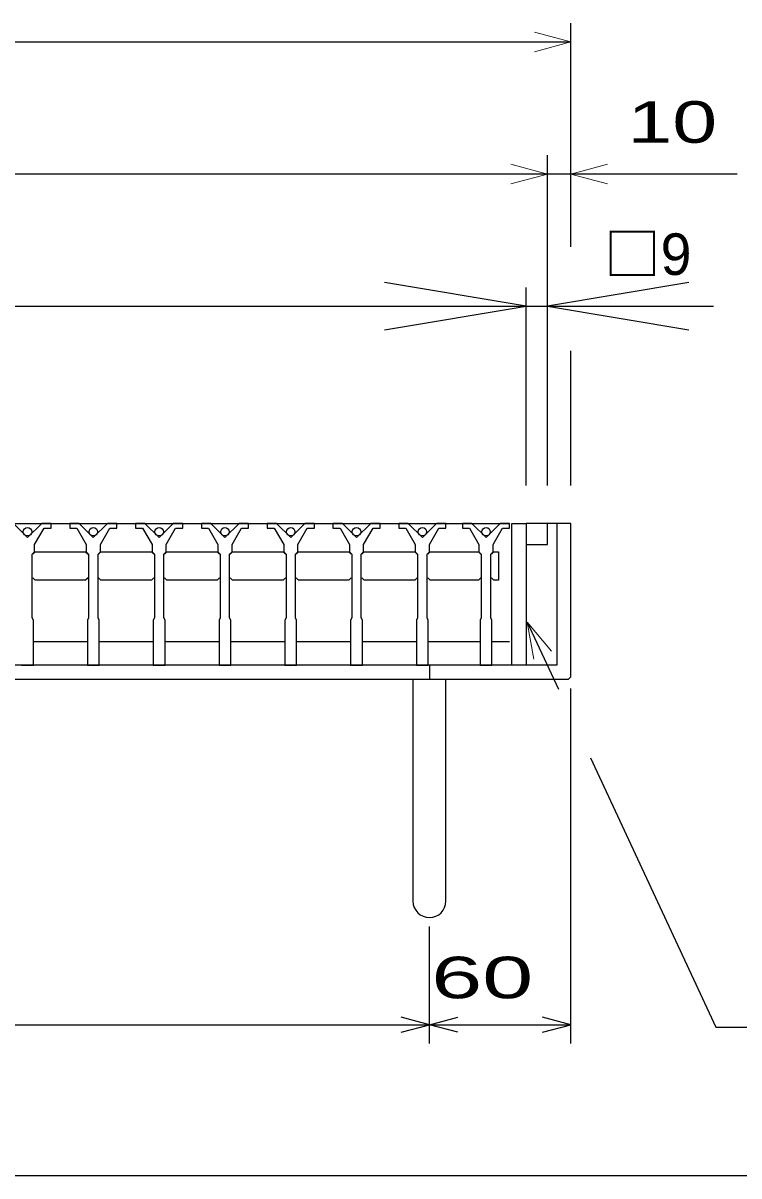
# Model space of a CAD drawing. Units: millimetres, scale not verified. Extents: x -4763 to 1379, y -3371 to 847.
# Drawn here: x -523.6 to -220.1, y -912.8 to -424.3 of the extents above; entities that cross this region are included whole.
import ezdxf
from ezdxf.enums import TextEntityAlignment as Align

# ---------------------------------------------------------------- set-up
doc = ezdxf.new("R2010")
doc.units = ezdxf.units.MM
doc.header["$LTSCALE"] = 8
for name, color, linetype, lineweight in [('0_2', 150, 'Continuous', 25), ('16', 3, 'Continuous', 25), ('17', 3, 'Continuous', 25), ('19', 6, 'Continuous', 25), ('22', 4, 'Continuous', 25)]:
    doc.layers.add(name, color=color, linetype=linetype, lineweight=lineweight)
doc.styles.add('ベクトル', font='')
doc.styles.get('ベクトル').set_extended_font_data('ベクトル')

# ---------------------------------------------------------------- blocks, each defined once
blk = doc.blocks.new('open_arrow')
at = {"color": 0, "linetype": 'Continuous', "lineweight": -2}
blk.add_lwpolyline([(7.5, 1.25), (0, 0), (7.5, -1.25)], dxfattribs=at)

msp = doc.modelspace()

# ---------------------------------------------------------------- linework, layer by layer
at = {"layer": '0_2'}
msp.add_line((1379.2, -912.8), (-1388.8, -912.8), dxfattribs=at)
at = {"layer": '16'}
for p, q in [((-1201.3, -636.312), (-317.3, -636.312)), ((-521.7, -642.312), (-527.7, -636.312)), ((-515.7, -636.312), (-521.7, -642.312)), ((-518.7, -645.312), (-514.7, -638.312)), ((-511.7, -636.312), (-515.7, -636.312)), ((-514.7, -638.312), (-511.7, -638.312)), ((-511.7, -638.312), (-511.7, -636.312)), ((-503.8, -636.312), (-503.8, -638.312)), ((-499.8, -636.312), (-503.8, -636.312)), ((-503.8, -638.312), (-500.8, -638.312)), ((-500.8, -638.312), (-496.8, -645.312)), ((-493.8, -642.312), (-499.8, -636.312)), ((-487.8, -636.312), (-493.8, -642.312)), ((-490.8, -645.312), (-486.8, -638.312)), ((-483.8, -636.312), (-487.8, -636.312)), ((-486.8, -638.312), (-483.8, -638.312)), ((-483.8, -638.312), (-483.8, -636.312)), ((-475.9, -636.312), (-475.9, -638.312)), ((-471.9, -636.312), (-475.9, -636.312)), ((-475.9, -638.312), (-472.9, -638.312)), ((-472.9, -638.312), (-468.9, -645.312)), ((-465.9, -642.312), (-471.9, -636.312)), ((-459.9, -636.312), (-465.9, -642.312)), ((-462.9, -645.312), (-458.9, -638.312)), ((-455.9, -636.312), (-459.9, -636.312)), ((-458.9, -638.312), (-455.9, -638.312)), ((-455.9, -638.312), (-455.9, -636.312)), ((-448, -636.312), (-448, -638.312)), ((-444, -636.312), (-448, -636.312)), ((-448, -638.312), (-445, -638.312)), ((-445, -638.312), (-441, -645.312)), ((-438, -642.312), (-444, -636.312)), ((-432, -636.312), (-438, -642.312)), ((-435, -645.312), (-431, -638.312)), ((-428, -636.312), (-432, -636.312)), ((-431, -638.312), (-428, -638.312)), ((-428, -638.312), (-428, -636.312)), ((-420.1, -636.312), (-420.1, -638.312)), ((-416.1, -636.312), (-420.1, -636.312)), ((-420.1, -638.312), (-417.1, -638.312)), ((-417.1, -638.312), (-413.1, -645.312)), ((-410.1, -642.312), (-416.1, -636.312)), ((-404.1, -636.312), (-410.1, -642.312)), ((-407.1, -645.312), (-403.1, -638.312)), ((-400.1, -636.312), (-404.1, -636.312)), ((-403.1, -638.312), (-400.1, -638.312)), ((-400.1, -638.312), (-400.1, -636.312)), ((-392.2, -636.312), (-392.2, -638.312)), ((-388.2, -636.312), (-392.2, -636.312)), ((-392.2, -638.312), (-389.2, -638.312)), ((-389.2, -638.312), (-385.2, -645.312)), ((-382.2, -642.312), (-388.2, -636.312)), ((-376.2, -636.312), (-382.2, -642.312)), ((-379.2, -645.312), (-375.2, -638.312)), ((-372.2, -636.312), (-376.2, -636.312)), ((-375.2, -638.312), (-372.2, -638.312)), ((-372.2, -638.312), (-372.2, -636.312)), ((-364.3, -636.312), (-364.3, -638.312)), ((-360.3, -636.312), (-364.3, -636.312)), ((-364.3, -638.312), (-361.3, -638.312)), ((-361.3, -638.312), (-357.3, -645.312)), ((-354.3, -642.312), (-360.3, -636.312)), ((-348.3, -636.312), (-354.3, -642.312)), ((-351.3, -645.312), (-347.3, -638.312)), ((-344.3, -636.312), (-348.3, -636.312)), ((-347.3, -638.312), (-344.3, -638.312)), ((-344.3, -638.312), (-344.3, -636.312)), ((-337.3, -636.312), (-337.3, -638.312)), ((-333.3, -636.312), (-337.3, -636.312)), ((-337.3, -638.312), (-334.3, -638.312)), ((-334.3, -638.312), (-330.3, -645.312)), ((-327.3, -642.312), (-333.3, -636.312)), ((-321.3, -636.312), (-327.3, -642.312)), ((-324.3, -645.312), (-320.3, -638.312)), ((-317.3, -636.312), (-321.3, -636.312)), ((-320.3, -638.312), (-317.3, -638.312)), ((-317.3, -638.312), (-317.3, -636.312)), ((-519.7, -649.312), (-518.7, -648.312)), ((-519.7, -676.312), (-519.7, -649.312)), ((-519.45, -649.312), (-518.45, -648.312)), ((-518.7, -648.312), (-518.7, -645.312)), ((-518.45, -648.312), (-497.05, -648.312)), ((-497.05, -648.312), (-496.05, -649.312)), ((-496.8, -645.312), (-496.8, -648.312)), ((-496.8, -648.312), (-495.8, -649.312)), ((-495.8, -649.312), (-495.8, -676.312)), ((-491.8, -649.312), (-490.8, -648.312)), ((-491.8, -676.312), (-491.8, -649.312)), ((-491.55, -649.312), (-490.55, -648.312)), ((-490.8, -648.312), (-490.8, -645.312)), ((-490.55, -648.312), (-469.15, -648.312)), ((-469.15, -648.312), (-468.15, -649.312)), ((-468.9, -645.312), (-468.9, -648.312)), ((-468.9, -648.312), (-467.9, -649.312)), ((-467.9, -649.312), (-467.9, -676.312)), ((-463.9, -649.312), (-462.9, -648.312)), ((-463.9, -676.312), (-463.9, -649.312)), ((-463.65, -649.312), (-462.65, -648.312)), ((-462.9, -648.312), (-462.9, -645.312)), ((-462.65, -648.312), (-441.25, -648.312)), ((-441.25, -648.312), (-440.25, -649.312)), ((-441, -645.312), (-441, -648.312)), ((-441, -648.312), (-440, -649.312)), ((-440, -649.312), (-440, -676.312)), ((-436, -649.312), (-435, -648.312)), ((-436, -676.312), (-436, -649.312)), ((-435.75, -649.312), (-434.75, -648.312)), ((-435, -648.312), (-435, -645.312)), ((-434.75, -648.312), (-413.35, -648.312)), ((-413.35, -648.312), (-412.35, -649.312)), ((-413.1, -645.312), (-413.1, -648.312)), ((-413.1, -648.312), (-412.1, -649.312)), ((-412.1, -649.312), (-412.1, -676.312)), ((-408.1, -649.312), (-407.1, -648.312)), ((-408.1, -676.312), (-408.1, -649.312)), ((-407.85, -649.312), (-406.85, -648.312)), ((-407.1, -648.312), (-407.1, -645.312)), ((-406.85, -648.312), (-385.45, -648.312)), ((-385.45, -648.312), (-384.45, -649.312)), ((-385.2, -645.312), (-385.2, -648.312)), ((-385.2, -648.312), (-384.2, -649.312)), ((-384.2, -649.312), (-384.2, -676.312)), ((-380.2, -649.312), (-379.2, -648.312)), ((-380.2, -676.312), (-380.2, -649.312)), ((-379.95, -649.312), (-378.95, -648.312)), ((-379.2, -648.312), (-379.2, -645.312)), ((-378.95, -648.312), (-357.55, -648.312)), ((-357.55, -648.312), (-356.55, -649.312)), ((-357.3, -645.312), (-357.3, -648.312)), ((-357.3, -648.312), (-356.3, -649.312)), ((-356.3, -649.312), (-356.3, -676.312)), ((-352.3, -649.312), (-351.3, -648.312)), ((-352.3, -676.312), (-352.3, -649.312)), ((-352.05, -649.312), (-351.05, -648.312)), ((-351.3, -648.312), (-351.3, -645.312)), ((-351.05, -648.312), (-330.55, -648.312)), ((-330.55, -648.312), (-329.55, -649.312)), ((-330.3, -645.312), (-330.3, -648.312)), ((-330.3, -648.312), (-329.3, -649.312)), ((-329.3, -649.312), (-329.3, -676.312)), ((-325.3, -649.312), (-324.3, -648.312)), ((-325.3, -676.312), (-325.3, -649.312)), ((-325.05, -649.312), (-324.05, -648.312)), ((-324.3, -648.312), (-324.3, -645.312)), ((-324.05, -648.312), (-322.05, -648.312)), ((-322.05, -648.312), (-322.05, -660.312)), ((-518.45, -660.312), (-519.45, -659.312)), ((-496.05, -659.312), (-497.05, -660.312)), ((-490.55, -660.312), (-491.55, -659.312)), ((-468.15, -659.312), (-469.15, -660.312)), ((-462.65, -660.312), (-463.65, -659.312)), ((-440.25, -659.312), (-441.25, -660.312)), ((-434.75, -660.312), (-435.75, -659.312)), ((-412.35, -659.312), (-413.35, -660.312)), ((-406.85, -660.312), (-407.85, -659.312)), ((-384.45, -659.312), (-385.45, -660.312)), ((-378.95, -660.312), (-379.95, -659.312)), ((-356.55, -659.312), (-357.55, -660.312)), ((-351.05, -660.312), (-352.05, -659.312)), ((-329.55, -659.312), (-330.55, -660.312)), ((-324.05, -660.312), (-325.05, -659.312)), ((-497.05, -660.312), (-518.45, -660.312)), ((-469.15, -660.312), (-490.55, -660.312)), ((-441.25, -660.312), (-462.65, -660.312)), ((-413.35, -660.312), (-434.75, -660.312)), ((-385.45, -660.312), (-406.85, -660.312)), ((-357.55, -660.312), (-378.95, -660.312)), ((-330.55, -660.312), (-351.05, -660.312)), ((-322.05, -660.312), (-324.05, -660.312)), ((-519.2, -677.312), (-519.7, -676.312)), ((-519.2, -696.312), (-519.2, -677.312)), ((-495.8, -676.312), (-496.3, -677.312)), ((-496.3, -677.312), (-496.3, -696.312)), ((-491.3, -677.312), (-491.8, -676.312)), ((-491.3, -696.312), (-491.3, -677.312)), ((-467.9, -676.312), (-468.4, -677.312)), ((-468.4, -677.312), (-468.4, -696.312)), ((-463.4, -677.312), (-463.9, -676.312)), ((-463.4, -696.312), (-463.4, -677.312)), ((-440, -676.312), (-440.5, -677.312)), ((-440.5, -677.312), (-440.5, -696.312)), ((-435.5, -677.312), (-436, -676.312)), ((-435.5, -696.312), (-435.5, -677.312)), ((-412.1, -676.312), (-412.6, -677.312)), ((-412.6, -677.312), (-412.6, -696.312)), ((-407.6, -677.312), (-408.1, -676.312)), ((-407.6, -696.312), (-407.6, -677.312)), ((-384.2, -676.312), (-384.7, -677.312)), ((-384.7, -677.312), (-384.7, -696.312)), ((-379.7, -677.312), (-380.2, -676.312)), ((-379.7, -696.312), (-379.7, -677.312)), ((-356.3, -676.312), (-356.8, -677.312)), ((-356.8, -677.312), (-356.8, -696.312)), ((-351.8, -677.312), (-352.3, -676.312)), ((-351.8, -696.312), (-351.8, -677.312)), ((-329.3, -676.312), (-329.8, -677.312)), ((-329.8, -677.312), (-329.8, -696.312)), ((-324.8, -677.312), (-325.3, -676.312)), ((-324.8, -696.312), (-324.8, -677.312)), ((-519.2, -686.312), (-496.3, -686.312)), ((-491.3, -686.312), (-468.4, -686.312)), ((-463.4, -686.312), (-440.5, -686.312)), ((-435.5, -686.312), (-412.6, -686.312)), ((-407.6, -686.312), (-384.7, -686.312)), ((-379.7, -686.312), (-356.8, -686.312)), ((-351.8, -686.312), (-329.8, -686.312)), ((-324.8, -686.312), (-317.3, -686.312)), ((-524.2, -696.312), (-519.2, -696.312)), ((-496.3, -696.312), (-491.3, -696.312)), ((-468.4, -696.312), (-463.4, -696.312)), ((-440.5, -696.312), (-435.5, -696.312)), ((-412.6, -696.312), (-407.6, -696.312)), ((-384.7, -696.312), (-379.7, -696.312)), ((-356.8, -696.312), (-351.8, -696.312)), ((-329.8, -696.312), (-324.8, -696.312))]:
    msp.add_line(p, q, dxfattribs=at)
for centre in [(-521.7, -639.812), (-493.8, -639.812), (-465.9, -639.812), (-438, -639.812), (-410.1, -639.812), (-382.2, -639.812), (-354.3, -639.812), (-327.3, -639.812)]:
    msp.add_circle(centre, 1.8, dxfattribs=at)
at = {"layer": '17'}
for p, q in [((-316.3, -696.312), (-316.3, -636.312)), ((-316.3, -636.312), (-310.3, -636.312)), ((-310.3, -636.312), (-310.3, -696.312)), ((-310.3, -636.312), (-310.3, -645.312)), ((-301.3, -636.312), (-310.3, -636.312)), ((-301.3, -645.312), (-301.3, -636.312)), ((-310.3, -645.312), (-301.3, -645.312)), ((-310.3, -696.312), (-316.3, -696.312))]:
    msp.add_line(p, q, dxfattribs=at)
at = {"layer": '19'}
for p, q in [((-291.3, -636.312), (-301.3, -636.312)), ((-297.3, -636.312), (-297.3, -696.312)), ((-291.3, -701.312), (-291.3, -636.312)), ((-297.3, -696.312), (-1205.3, -696.312)), ((-351.3, -696.312), (-351.3, -702.312)), ((-1210.3, -702.312), (-292.3, -702.312)), ((-358.3, -702.312), (-358.3, -796.312)), ((-344.3, -796.312), (-344.3, -702.312)), ((-292.3, -702.312), (-291.3, -701.312))]:
    msp.add_line(p, q, dxfattribs=at)
msp.add_arc((-351.3, -796.312), 7, 180, 0, dxfattribs=at)
at = {"layer": '22'}
for p, q in [((-291.3, -516.633), (-291.3, -424.304)), ((-1211.3, -432.304), (-291.3, -432.304)), ((-301.3, -604.312), (-301.3, -480.304)), ((-291.3, -519.161), (-291.3, -480.304)), ((-301.3, -488.304), (-1201.3, -488.304)), ((-291.3, -488.304), (-301.3, -488.304)), ((-220.9, -488.304), (-291.3, -488.304)), ((-310.3, -620.312), (-310.3, -536.304)), ((-310.3, -620.312), (-310.3, -536.304)), ((-301.3, -620.312), (-301.3, -536.304)), ((-1201.3, -544.304), (-310.3, -544.304)), ((-310.3, -544.304), (-230.9, -544.304)), ((-291.3, -620.312), (-291.3, -563.22)), ((-309.852, -678.141), (-296.632, -706.49)), ((-291.3, -856.712), (-291.3, -706.312)), ((-283.012, -735.699), (-229.854, -849.696)), ((-351.3, -856.712), (-351.3, -807.112)), ((-1151.3, -848.712), (-351.3, -848.712)), ((-351.3, -848.712), (-363.3, -845.512)), ((-363.3, -851.912), (-351.3, -848.712)), ((-351.3, -848.712), (-339.3, -845.512)), ((-339.3, -851.912), (-351.3, -848.712)), ((-351.3, -848.712), (-291.3, -848.712)), ((-291.3, -848.712), (-303.3, -845.512)), ((-303.3, -851.912), (-291.3, -848.712)), ((-229.854, -849.696), (-98.654, -849.696))]:
    msp.add_line(p, q, dxfattribs=at)
at = {"layer": '22', "lineweight": 13}
for p, q in [((-291.3, -432.304), (-306.755, -428.163)), ((-306.755, -436.445), (-291.3, -432.304)), ((-301.3, -488.304), (-316.755, -484.163)), ((-316.755, -492.445), (-301.3, -488.304)), ((-275.845, -484.163), (-291.3, -488.304)), ((-291.3, -488.304), (-275.845, -492.445)), ((-299.567, -690.397), (-309.852, -678.141)), ((-309.852, -678.141), (-307.073, -693.897))]:
    msp.add_line(p, q, dxfattribs=at)

# ---------------------------------------------------------------- block references
at = {"layer": '22', "xscale": 8, "yscale": 8, "rotation": 180}
msp.add_blockref('open_arrow', (-310.3, -544.304), dxfattribs=at)
at = {"layer": '22', "xscale": 8, "yscale": 8}
msp.add_blockref('open_arrow', (-301.3, -544.304), dxfattribs=at)

# ---------------------------------------------------------------- texts
at = {"layer": '22', "color": 2, "style": 'ベクトル', "width": 1.45}
msp.add_text('10', height=17.6, dxfattribs=at).set_placement((-267.3, -480.304), align=Align.BOTTOM_LEFT)
at = {"layer": '22', "style": 'ベクトル'}
msp.add_text('□9', height=17.6, dxfattribs=at).set_placement((-277.3, -536.304), align=Align.BOTTOM_LEFT)
at = {"layer": '22', "color": 2, "style": 'ベクトル', "width": 1.65}
msp.add_text(' 60 ', height=17.6, dxfattribs=at).set_placement((-361.3, -828.712), align=Align.MIDDLE_LEFT)

doc.saveas('drawing.dxf')
